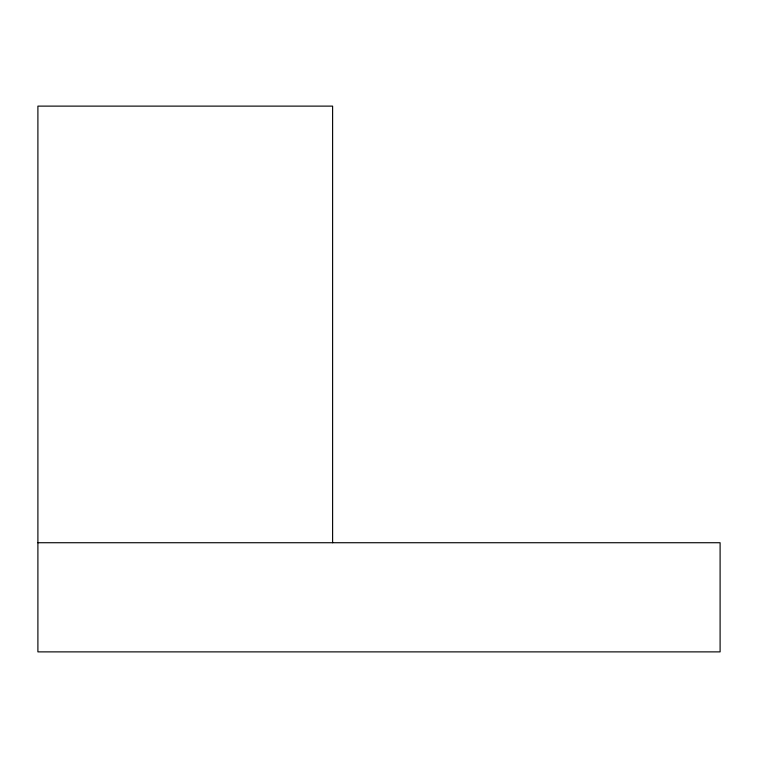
<?xml version="1.0" encoding="UTF-8"?>
<svg xmlns="http://www.w3.org/2000/svg" width="758" height="758" viewBox="0 0 758 758"><rect width="100%" height="100%" fill="white"/><g stroke="black" fill="none" stroke-linecap="round" stroke-linejoin="round"><path stroke-width="1.14" d="M37.9 542.728L720.1 542.728L720.1 651.88L37.9 651.88L37.9 106.12L332.61 106.12L332.61 542.728"/></g></svg>
